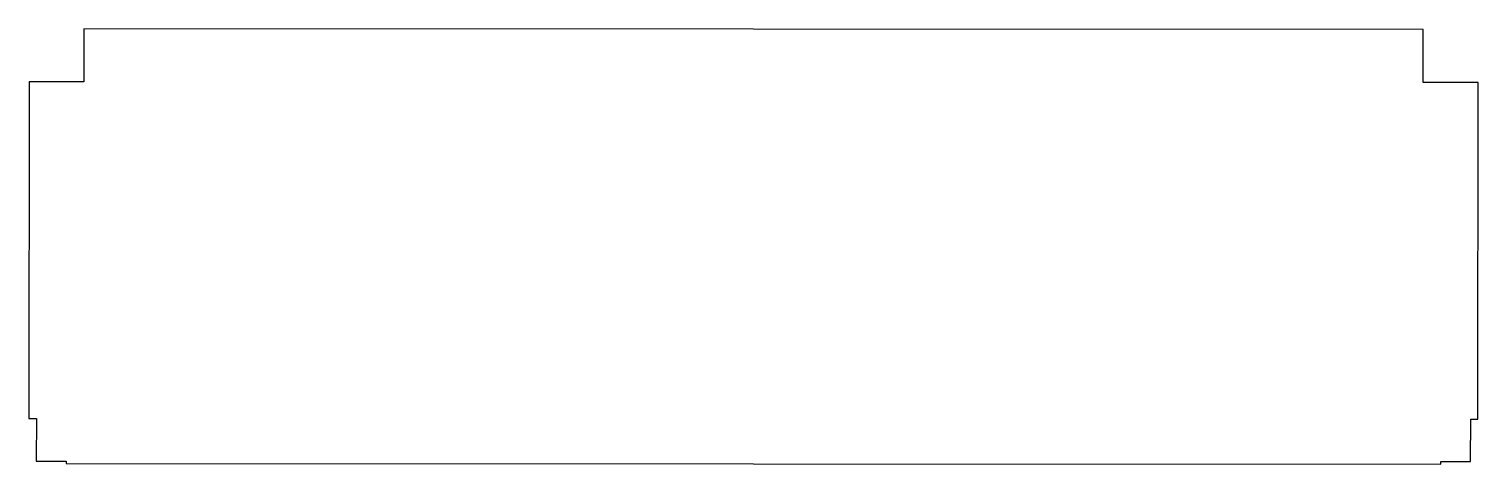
# Model space of a CAD drawing. Header units: inches. Extents: x -12 to 4913, y -14 to 1464.
import ezdxf

# ---------------------------------------------------------------- set-up
doc = ezdxf.new("R2010")
doc.units = ezdxf.units.IN
doc.header["$LTSCALE"] = 10
doc.header["$MEASUREMENT"] = 0
doc.layers.add('AREA-GROSS', color=1, linetype='CONTINUOUS')

msp = doc.modelspace()

# ---------------------------------------------------------------- linework, layer by layer
at = {"layer": 'AREA-GROSS'}
msp.add_lwpolyline([(113.9, -11.9), (4786.9, -13.9), (4786.9, -5.9), (4887.9, -5.9), (4888.9, 138.6), (4912.9, 138.6), (4913.4, 1282), (4727.4, 1282.1), (4727.4, 1462.1), (174.5, 1464.1), (174.4, 1284), (-11.6, 1284.2), (-12.1, 140.7), (13, 140.7), (12.9, -3.9), (113.9, -3.9), (113.9, -11.9)], close=True, dxfattribs=at)

doc.saveas('drawing.dxf')
